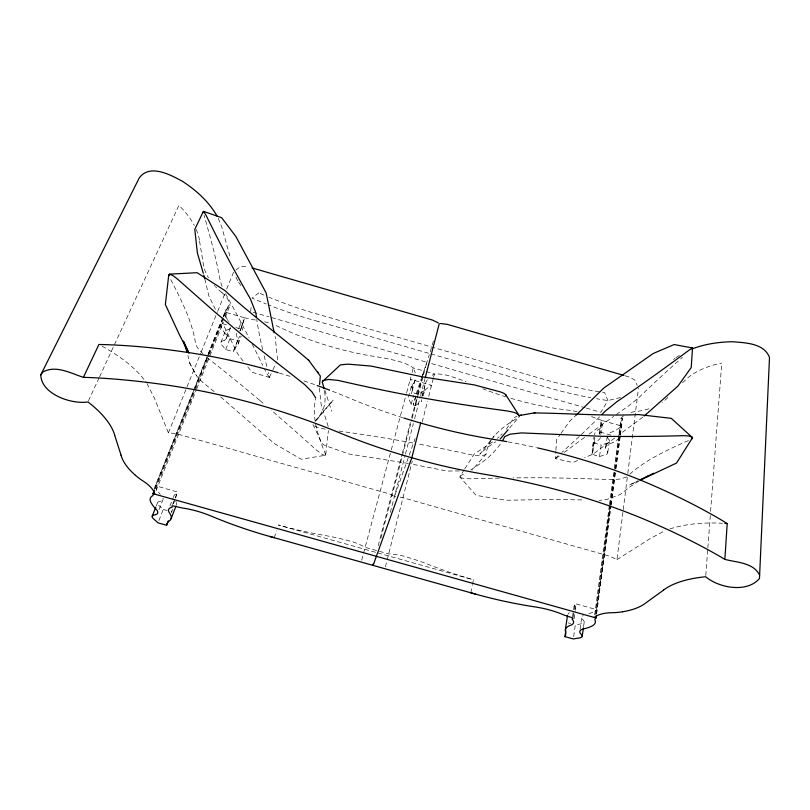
<?xml version="1.0" encoding="UTF-8"?>
<svg xmlns="http://www.w3.org/2000/svg" width="810" height="810" viewBox="0 0 810 810"><rect width="100%" height="100%" fill="white"/><g stroke="black" fill="none" stroke-linecap="round" stroke-linejoin="round"><path stroke-width="0.61" stroke-dasharray="4.05 3.04" d="M319.373 388.122L321.094 404.291L328.273 426.647M175.648 498.099L177.441 491.984L155.601 485.777L194.491 388.668M225.241 317.409L229.918 305.704L228.359 305.259L228.207 307.435L224.006 317.955M577.621 460.566L572.832 462.52L555.306 458.642L555.802 451.433M555.893 450.238L556.662 439.546L560.307 434.383M705.783 575.485L707.768 549.079M707.869 547.823L710.512 512.629M710.603 511.373L721.761 363.042M239.476 330.946A11.38 6.439 20.9 0 1 240.286 330.662L244.721 317.834L253.662 319.768A47.517 26.72 20.2 0 1 255.808 320.041M240.276 330.662L244.721 317.834L225.139 312.123L223.378 316.538M250.665 311.577L251.302 305.431M220.735 396.991L274.499 443.688L301.138 459.229L325.62 455.24L328.414 430.525M400.049 497.087A14.195 6.966 14.3 0 1 403.005 497.765L605.07 554.89A33.676 15.714 9.2 0 1 616.967 559.659L623.082 510.908M623.244 509.652L627.639 474.65M627.79 473.404L638.472 388.395M595.461 614.436L610.001 505.572M610.163 504.316L621.361 420.471L622.556 418.618L621.037 418.183L614.324 468.322M588.9 613.717A39.882 17.719 10.2 0 0 594.337 611.408A19.491 8.586 9.9 0 0 596.494 609.586L610.294 506.108M610.456 504.863L615.114 469.952M615.276 468.707L619.437 437.542M619.751 435.203L620.997 425.858A17.658 10.085 8 0 0 621.361 420.471M596.484 613.686L610.77 506.321M610.932 505.075L615.58 470.114M615.752 468.868L620.065 436.408M620.227 435.162L621.726 423.924M596.545 614.183L610.882 506.371M611.054 505.116L615.721 470.023M615.883 468.767L620.217 436.175M620.389 434.919L622.556 418.618M594.682 614.962L609.282 505.916M609.454 504.66L614.152 469.567M583.554 626.687L584.212 621.958M607.773 452.557L609.373 441.025M580.071 629.279L581.742 617.422M605.667 447.484L607.287 435.922M573.632 636.599L575.313 624.864L581.934 623.7A6.369 2.734 9.9 0 0 584 621.138L581.924 618.556A10.682 4.607 9.6 0 1 583.17 615.499M600.382 437.511A11.239 6.298 8.6 0 1 597.547 440.67A18.934 10.439 8 0 0 592.677 448.487A29.747 16.392 9.5 0 1 591.988 454.329L599.511 456.486L601.152 445.014L607.237 443.202A5.751 3.2 8.1 0 0 609.211 440.093M573.298 616.886L574.168 610.882M574.351 609.677L575.221 603.683L596.494 609.586M599.704 434.261A11.239 6.298 8.6 0 0 599.218 433.623L600.159 432.094L601.86 420.451L593.507 417.423A46.95 26.224 9.4 0 0 591.614 416.532M574.158 618.627L575.201 611.459M575.373 610.264L575.718 607.875M600.807 434.555L602.154 425.26M572.498 616.926L573.379 610.942M573.551 609.738L574.249 604.948L575.221 603.683M599.228 433.613L600.929 421.98L601.86 420.451L620.997 425.858A17.537 10.014 8 0 1 618.962 428.115A35.863 20.645 8.5 0 1 610.953 432.348A9.639 5.397 7.7 0 0 608.128 434.119M592.657 446.249L594.024 437.025M591.988 454.329L593.689 442.867A29.545 16.524 9.4 0 0 594.479 437.491M592.738 451.98L594.51 440.012M470.823 592.788L472.26 585.701M472.503 584.516L473.465 579.788L469.83 578.735A273.669 148.149 10.3 0 1 429.847 565.015A124.841 51.86 14.2 0 0 405.101 556.541A29.889 13.294 14 0 0 388.678 553.929L365.128 547.327A29.95 13.345 15.3 0 0 349.981 541.07A125.074 52.012 15.2 0 0 324.091 535.329A275.653 150.822 18.4 0 1 282.072 526.044L278.367 525.032L376.002 552.43M385.398 566.838L386.897 560.976M387.19 559.801L412.29 461.082M422.233 421.99L427.508 401.213M428.753 396.333L433.279 378.513M433.573 377.379L434.433 373.967A26.922 15.562 13.8 0 1 449.287 375.901A113.147 61.479 14.1 0 1 466.054 381.783M422.192 395.644L425.199 384.001M423.245 395.847L424.683 390.238L418.193 394.389L414.143 393.235L411.338 386.41A40.682 23.591 16.4 0 0 415.449 377.946M390.319 512.365L405.121 455.291M405.445 454.076L413.343 423.6M414.609 418.729L420.299 396.789M420.613 395.574L425.037 378.503M378.189 545.748L402.094 454.258M402.418 453.033L410.386 422.536M411.662 417.656L417.403 395.695M417.717 394.48L422.385 376.609M422.688 375.465L423.873 370.929L413.302 367.892A26.963 15.613 15.6 0 0 399.846 361.695A113.329 61.631 15.5 0 0 376.518 356.775A242.109 167.71 20.4 0 1 331.108 346.69A232.966 160.279 20.4 0 1 279.551 327.21A47.517 26.72 20.2 0 0 275.39 325.377M411.338 386.41L408.351 397.609L411.197 404.392L415.277 405.557L417.028 398.864M380.973 537.891L411.844 419.56M412.158 418.345L417.889 396.384M418.203 395.169L426.799 362.232L270.105 317.166M411.197 404.392L413.556 395.462M415.581 396.05L413.242 404.98L420.906 382.279M412.199 390.764L415.186 379.495M361.675 560.186L363.244 554.344M363.558 553.169L390.967 451.099M391.291 449.874L406.337 393.842M406.66 392.627L410.862 376.964M412.077 372.428L413.302 367.892L414.102 369.623A40.682 23.591 16.4 0 1 415.176 373.035M274.286 537.729L276.514 530.803M433.401 341.121L429.715 353.565L318.026 321.408M416.168 393.812L421.18 378.938M421.565 377.794L429.351 354.648M247.779 366.95L252.092 372.276L269.274 377.369L269.264 375.455A383.667 59.393 65.5 0 1 268.454 372.489M147.005 383.484L154.467 398.226L168.389 432.844A34.192 16.139 20.1 0 1 181.561 435.142L386.664 493.138A14.205 6.976 14.8 0 1 394.389 496.733L408.787 456.324M409.212 455.129L415.145 438.493M277.546 359.863L275.147 336.514M171.224 512.821L172.084 510.583A33.149 14.367 18.5 0 0 171.74 511.829M233.837 350.315L238.039 339.41M224.583 340.2L221.889 341.202A5.872 3.25 21.3 0 0 221.636 344.827L225.696 349.555L233.401 351.753L237.603 340.868A29.889 16.828 20.1 0 1 240.297 335.968M238.221 343.977L241.167 336.302M169.968 505.916L173.056 497.958M238.575 328.88L241.137 322.269M172.581 504.549L174.788 498.839M175.233 497.694L177.441 491.984M173.451 503.8L175.203 499.233M158.881 520.607L163.235 509.45L158.446 505.045A6.48 2.805 19.5 0 1 158.416 501.846L161.889 500.793A10.864 4.738 19.8 0 0 163.073 498.251M225.696 349.555L229.949 338.671L225.929 333.933A5.832 3.28 21.4 0 1 226.203 330.277L228.886 329.265M159.054 509.581L163.033 499.426M226.405 338.185L230.718 327.23M156.178 506.139L157.505 502.777M220.958 342.306L225.281 331.391M156.117 490.627L196.283 389.975M196.759 388.81L223.378 322.096M154.092 488.896L207.613 355.296M208.089 354.122L222.639 317.793M223.114 316.619L225.464 310.767M194.957 387.504L221.606 320.952M154.842 488.967L194.643 389.509M195.109 388.334L208.221 355.58M208.686 354.405L223.206 318.127M223.671 316.963L228.359 305.259M155.814 488.541L209.061 355.347M209.527 354.173L223.54 319.12M168.389 432.844L200.627 353.363M201.103 352.198L217.212 312.457M217.688 311.283L224.805 293.757M226.699 289.079L233.806 271.542M88.482 400.788L99.053 377.926M99.579 376.792L178.899 205.365A75.462 44.175 26.9 0 1 194.319 225.443M269.436 377.328L272.474 370.777M272.98 369.684L276.534 362.05M464.1 469.871L459.837 476.948L475.642 494.88L477.617 495.629L506.169 500.246L551.185 499.466L584.111 499.932M464.788 468.808L474.346 453.934L493.776 441.146M555.285 458.561L556.672 457.103A382.857 30.598 -37.7 0 0 561.381 452.861M561.016 433.39L569.491 421.443L576.123 415.166M490.587 440.549L479.854 454.137L486.618 447.95L495.588 441.835M491.356 439.577L494.424 435.689A543.733 122.583 1.8 0 1 518.643 417.302M506.341 429.199L513.722 417.98L516.972 416.188M316.801 419.56L333.173 400.079L315.363 420.866M491.103 440.356A553.534 125.347 1.7 0 0 486.091 454.177L471.977 470.154M509.672 427.923L519.129 416.816M486.081 454.177C481.808 457.093 475.824 455.301 470.995 454.785A369.907 69.62 8.9 0 0 417.727 443.9M500.712 435.294L502.21 433.785M682.546 382.725L684.004 381.378A73.71 42.464 2.8 0 1 721.781 363.072M460.009 476.24L460.566 475.743A637.44 163.377 3.3 0 0 465.73 472.878M497.421 438.25L499.152 436.782M642.796 417.201L618.313 435.324M673.505 359.498L675.054 358.293M258.886 292.845L252.072 298.06A371.638 284.087 26 0 0 266.146 303.973M614.618 438.068L593.203 454.076L584.617 457.69M235.831 270.054L240.874 266.318L248.386 266.865M559.204 456.141L555.306 458.642M675.975 357.635L681.807 353.828M415.277 405.557L421.797 401.456A40.824 23.277 13.1 0 1 421.635 399.867M616.957 559.659L649.843 538.782L665.03 530.682M639.009 480.958L629.613 487.083L620.369 494.434L607.085 499.395L599.197 500.418M626.859 476.938L620.116 479.034L610.082 479.733A376.873 62.633 -3 0 0 543.247 477.789A374.666 62.228 -3.1 0 0 513.196 477.9M629.684 484.896L638.229 480.765M631.567 483.985L637.581 481.221M599.511 456.486L605.617 454.714A5.791 3.179 8.3 0 0 607.601 451.636L606.052 449.439A9.71 5.356 7.8 0 1 609.343 443.951A36.116 20.493 8.6 0 0 617.402 439.779A17.658 9.933 8.1 0 0 619.032 438.139M620.511 397.518L607.885 400.555A369.228 276.909 1.9 0 1 596.433 398.702M669.91 528.91C686.829 523.533 704.832 522.328 722.479 523.27M325.357 455.483L322.522 454.633L316.345 450.036A384.264 57.429 43.3 0 0 271.147 410.093M459.402 470.934L446.917 471.055L410.376 463.816M325.255 429.168C321.104 428.136 315.525 427.933 312.863 424.217M408.432 463.452L348.908 454.015L324.668 445.399L322.147 443.677L312.954 424.582M377.683 552.906L473.465 579.788M163.235 509.45L169.31 511.15M568.225 622.88L570.584 623.538M600.159 432.094L612.208 435.496M430.92 353.909L540.574 385.479A369.228 276.909 1.9 0 0 590.733 397.68M253.095 312.275L268.89 316.811M431.639 363.619L585.144 407.764M586.359 408.108L600.858 412.28L607.885 400.555L604.645 392.526A335.583 249.186 3 0 1 601.425 392.05M426.222 371.608L434.433 373.967L432.722 374.969A40.54 23.46 13 0 0 431.153 376.053M229.949 338.671L237.603 340.868M593.689 442.867L601.152 445.014M625.057 375.749L630.463 377.521L635.03 380.234L637.176 385.337M226.527 324.84L220.725 323.149A17.901 10.165 21.4 0 0 221.049 326.106A36.571 20.928 20.8 0 0 225.241 333.872A9.862 5.488 21.7 0 1 224.583 340.2M235.801 327.544L240.448 328.9M102.08 346.204C118.827 355.387 134.986 366.808 146.266 382.462M269.274 377.369L266.51 373.086A317.783 30.891 66.7 0 0 264.637 369.228M460.12 477.323L463.644 478.477L469.921 478.821A374.666 62.228 -3.1 0 1 499.719 478.092M214.154 391.594L202.146 381.875L196.648 375.951L189.54 362.758L187.92 355.408M203.148 354.102L197.66 347.976L195.645 344.442A517.944 81.628 48.6 0 0 188.345 316.973A505.47 79.653 48.5 0 0 170.343 278.812M243.111 361.027L237.735 353.94L221.555 321.185M609.211 440.093L607.672 437.886A9.639 5.397 7.7 0 1 607.409 437.228M189.54 362.758L196.263 375.354M215.399 309.38L208.869 295.954L204.697 278.478M218.244 218.295L221.667 226.739L230.648 258.866M222.112 286.436L220.219 280.705A289.727 28.623 69.1 0 0 214.103 252.204A287.925 28.39 69 0 0 204.059 215.379M324.769 389.954L331.695 411.146M199.543 241.157L203.229 263.341A58.472 35.559 22.1 0 0 208.474 277.648M325.671 454.896L325.549 454.197A632.802 146.731 37.6 0 1 315.495 423.569M564.175 452.446A318.745 15.785 -38.2 0 1 584.921 437.147M589.002 434.17A318.745 15.785 -38.2 0 1 596.97 428.368A319.423 15.866 -38.2 0 1 613.626 416.441M616.258 414.568A319.423 15.866 -38.2 0 1 628.793 405.769L638.766 397.73A277.405 13.892 -39.4 0 1 660.687 376.974A276.089 13.79 -39.4 0 1 678.912 360.46M680.633 358.921A276.089 13.79 -39.4 0 1 682.374 357.362M581.367 434.484A382.857 30.598 -37.7 0 0 583.463 432.52A379.283 30.041 -37.7 0 0 600.291 416.158M579.251 436.468A382.857 30.598 -37.7 0 1 562.16 452.152M225.524 293.696A318.573 31.043 66.7 0 1 244.66 329.336A317.783 30.891 66.7 0 1 249.075 337.962M252.214 344.159A317.783 30.891 66.7 0 1 262.764 365.411M266.885 366.606A383.667 59.393 65.5 0 1 263.979 355.165M262.632 349.596A383.667 59.393 65.5 0 1 260.779 341.455A380.589 58.411 65.5 0 1 256.75 319.464M338.843 431.031A368.57 69.407 8.8 0 1 399.441 440.539A369.907 69.62 8.9 0 1 414.082 443.212M493.219 437.248A553.534 125.347 1.7 0 1 494.414 435.689M315.596 420.967A639.839 153.039 16.5 0 0 324.395 405.425A633.906 150.447 16.4 0 0 324.375 390.329M629.805 474.164A515.484 89.454 -8.8 0 1 650.359 459.341A505.541 87.632 -8.7 0 1 690.596 439.638M470.691 469.942A637.44 163.377 3.3 0 0 488.227 457.508A634.513 160.795 3.2 0 0 501.643 442.108M567.931 614.344A20.868 8.991 9.7 0 1 569.369 612.704M574.239 604.948A12.393 5.437 10.2 0 1 575.1 609.434M394.369 496.733A14.195 6.966 14.3 0 1 395.715 496.692M508.113 441.895A309.116 136.333 11.8 0 1 536.433 447.657M510.877 398.328A240.621 165.088 8.2 0 0 514.593 399.381A231.488 157.737 8.2 0 0 568.164 410.143A46.95 26.224 9.4 0 1 577.064 411.672M506.26 396.94A240.621 165.088 8.2 0 1 482.77 388.739M599.289 391.726A335.583 249.186 3 0 1 541.829 378.746L320.233 314.898A337.821 255.19 25 0 1 268.93 297.169M600.919 421.98A11.158 6.348 8.5 0 1 599.238 429.087A18.802 10.52 7.8 0 0 594.368 434.727M421.888 396.768A40.824 23.277 13.1 0 1 429.826 386.319L431.548 385.337L410.255 379.222L411.065 380.943A40.966 23.409 16.3 0 1 411.176 393.69M424.663 390.228A40.54 23.46 13 0 1 427.417 379.748M667.804 397.487A57.723 34.729 7.2 0 1 662.145 402.367M648.871 408.797A57.723 34.729 7.2 0 1 646.684 409.465A43.882 26.163 7 0 1 635.364 411.531A26.143 14.833 6.6 0 0 629.41 412.938M621.007 418.173A26.143 14.833 6.6 0 1 623.508 415.884M206.935 357.473A387.544 57.905 43.3 0 1 260.02 400.585M260.02 400.585A384.264 57.429 43.3 0 1 264.647 404.524M315.141 421.291A633.724 145.213 37.7 0 1 315.748 398.56M175.75 500.965A21.222 9.234 19.7 0 1 176.104 501.734M176.347 502.483A21.222 9.234 19.7 0 1 176.297 505.217M173.775 497.401A12.575 5.569 19.2 0 1 177.42 493.543M155.601 485.777A19.794 8.809 19.5 0 0 156.198 488.41A40.429 18.144 19.1 0 0 160.269 494.353M172.257 510.178A33.149 14.367 18.5 0 1 172.682 509.419M402.61 417.646A479.368 371.446 12.3 0 1 350.619 398.611A312.184 138.449 17.6 0 0 329.609 390.167M279.328 373.056A312.184 138.449 17.6 0 1 292.805 377.227M303.952 380.902A312.184 138.449 17.6 0 1 316.102 385.145M236.864 333.295A11.38 6.439 20.9 0 0 237.279 337.426A19.227 10.702 21.6 0 1 236.49 346.528A30.102 16.696 20 0 0 233.401 351.753M230.445 327.827A9.791 5.528 21.9 0 1 228.896 329.265M318.026 321.408A371.638 284.087 26 0 1 268.323 304.833M263.898 295.042A337.821 255.19 25 0 1 258.886 292.845M229.098 322.248A36.308 21.08 21 0 1 228.643 321.6M228.218 320.952A36.308 21.08 21 0 1 227.802 320.304M227.418 319.646A36.308 21.08 21 0 1 225.443 315.09A17.779 10.246 21.5 0 1 225.139 312.123A17.901 10.317 21.5 0 1 228.207 307.446M241.532 326.43A11.31 6.48 21 0 1 244.549 319.616M241.562 326.43A19.096 10.783 21.8 0 1 242.433 333.011M240.884 285.555A71.189 44.165 20.7 0 1 238.241 281.465M237.765 280.645A71.189 44.165 20.7 0 1 235.68 276.514M196.243 229.473A75.462 44.175 26.9 0 1 199.604 241.167M221.94 292.491A44.489 26.811 22.4 0 1 215.46 286.73M214.822 286.062A44.489 26.811 22.4 0 1 214.215 285.383M221.92 292.501A26.588 15.248 22.9 0 1 229.949 305.714M264.556 321.772A47.517 26.72 20.2 0 1 268.93 323.038"/><path stroke-width="1.21" d="M663.532 590.085A83.319 36.399 6.3 0 1 705.712 576.771C719.169 588.06 746.891 593.153 759.466 578.553L769.5 357.524C764.235 343.217 745.473 342.812 732.675 341.749C718.875 341.931 705.004 343.997 692.074 348.928M308.782 360.379C281.424 336.646 251.606 315.292 224.927 290.567L197.134 272.697L169.503 274.144L168.895 275.805M576.123 415.166L603.885 387.97L653.154 353.535L674.153 344.544L692.51 347.976L691.234 367.517L677.94 386.087L644.142 416.067M759.638 575.171C753.462 562.494 736.766 562.535 724.869 559.376L727.208 523.564L722.783 520.84A386.532 162.537 12.7 0 0 650.177 484.177A309.116 136.333 11.8 0 0 537.567 447.91M217.06 216.148C209.081 201.832 196.526 190.603 182.989 181.632C170.89 174.99 149.708 163.306 139.188 178.048L40.794 374.848C41.108 394.186 71.634 404.605 87.946 401.932A85.516 38.08 23.1 0 1 114.726 435.253M319.565 384.436L320.345 376.053L308.114 359.529M168.794 274.641L165.361 304.479L179.658 335.289L188.092 351.348M641.895 479.368L676.563 463.036L692.53 437.673L671.298 418.355L638.665 414.578C603.784 416.148 568.792 413.292 534.043 412.938M470.823 592.788L475.47 594.094A265.488 139.786 10.4 0 0 535.319 606.963A52.417 21.981 10.9 0 1 563.74 614.922L573.126 618.081L572.154 619.326A12.494 5.346 10.3 0 1 570.554 625.279A21.03 8.849 9.8 0 0 565.491 631.668A32.977 13.851 11 0 1 564.955 636.62L573.298 638.948L579.95 637.845A6.419 2.693 10.1 0 0 582.025 635.334L579.919 632.772A10.763 4.536 9.7 0 1 583.676 628.864A40.196 17.445 10.3 0 0 592.404 625.816A19.734 8.485 10 0 0 594.783 619.447L596.049 617.949L596.383 615.438M582.238 636.133L583.392 627.861M565.38 629.745L567.486 615.559M564.955 636.62L565.826 630.757M420.663 423.033L411.804 457.751L373.116 565.421L475.47 594.094M425.361 377.288L439.273 323.656M154.366 490.141L152.969 493.654L153.019 495.548A20.037 8.707 19.4 0 0 150.741 502.048A40.753 17.871 19 0 0 156.047 509.115A10.955 4.657 19.7 0 1 156.583 514.299L153.09 515.322A6.531 2.764 19.3 0 0 153.151 518.471L158.001 522.845L166.577 525.234L168.298 520.769M171.092 518.744L175.861 506.351M274.175 332.718L266.196 293.078L235.902 236.54L221.646 217.688L203.533 211.38L203.35 212.615M152.189 516.223L155.733 507.262M40.794 374.848L42.95 371.952C56.001 364.824 70.743 373.299 83.389 377.349L98.911 344.493L104.51 344.594A389.752 164.481 16.9 0 1 190.421 352.866A312.184 138.449 17.6 0 1 278.205 372.721M203.371 211.42L194.795 229.372L197.367 252.882L203.31 273.314M373.542 563.507L372.641 565.279L269.568 536.402A267.492 142.357 18.3 0 1 211.238 516.112A53.106 22.457 18.5 0 0 182.139 507.951L172.145 505.693L172.125 507.222A12.676 5.478 19 0 0 169.482 512.963A21.384 9.092 19.6 0 1 169.452 520.87A33.413 14.145 18.4 0 0 166.577 525.234M692.54 348.067L692.125 348.594M505.956 395.067L504.215 393.447L500.6 391.959L474.214 384.882L422.334 376.832L371.01 366.059L347.925 364.135L340.352 364.915L322.137 381.905A633.906 150.447 16.4 0 1 323.959 388.274M692.469 438.149L691.497 439.142M500.205 439.02L508.093 429.776M322.572 380.822L328.404 379.424L338.165 380.406A4777.35 2907.232 -62.8 0 0 422.324 397.842A4474.146 2848.871 -65.1 0 0 507.333 410.953C511.323 412.007 517.347 412.118 519.331 416.279M663.582 590.105L645.843 602.903A65.104 29.727 9.5 0 1 622.617 611.763M641.155 479.692L643.494 478.426M645.934 477.151L648.456 475.865M639.819 479.996L653.781 473.253M692.51 347.976L689.381 349.94A882.849 71.756 -41.4 0 1 651.635 377.44A874.506 70.146 -41.4 0 1 616.754 401.821L605.333 411.055A379.283 30.041 -37.7 0 1 602.002 414.436M535.167 412.735L519.767 415.469L521.367 415.196M440.498 323.534L447.1 324.304L623.852 375.394M83.389 377.349L89.07 377.511A396.323 158.689 16.8 0 1 176.529 386.552A317.672 133.751 17.4 0 1 340.21 433.097A494.566 368.975 12.5 0 0 409.88 457.204L413.738 458.298A494.566 368.742 12.1 0 0 485.868 474.508A314.493 131.665 12 0 1 646.167 520.091A392.992 156.775 12.8 0 1 720.353 556.672L724.869 559.376M724.839 523.412L727.208 523.564M169.503 274.144L173.188 275.734L177.289 278.913L213.82 311.121L250.493 341.942L304.773 384.649L311.992 391.918L315.647 397.842M274.286 537.729L269.568 536.402M152.969 493.654L596.049 617.949M252.011 267.918L432.418 320.061L438.332 322.906M203.533 211.38L205.841 214.863A906.451 148.868 73.1 0 0 228.288 258.998A900.841 145.972 73.1 0 0 250.401 298.941L255.828 312.751A380.589 58.411 65.5 0 0 256.416 317.186M692.287 437.238L688.581 435.942L683.519 435.669A4971.547 1637.445 -37 0 1 602.336 436.306L521.427 432.915L510.118 434.19L504.751 436.641A634.513 160.795 3.2 0 1 502.757 440.306M317.55 371.739L318.482 372.944M505.612 394.531L519.24 415.712M183.526 341.152L188.943 353.16M114.666 435.243L121.065 455.169M183.424 341.405L186.928 351.732M203.796 275.086L204.697 278.478M594.317 617.453A29.322 12.535 9 0 1 610.082 612.765A49.461 22.346 9.3 0 0 622.627 611.773M506.868 441.663A309.116 136.333 11.8 0 0 493.219 439.344A479.378 371.213 11.9 0 1 422.547 423.579L418.77 422.496A479.368 371.446 12.3 0 1 403.755 418M154.75 494.151A29.879 12.94 20.4 0 0 144.625 482.051A50.21 22.984 19.9 0 1 134.703 474.67M134.723 474.67A66.045 30.527 19.7 0 1 121.034 455.159M317.206 385.55A312.184 138.449 17.6 0 1 329.609 390.167"/></g></svg>
